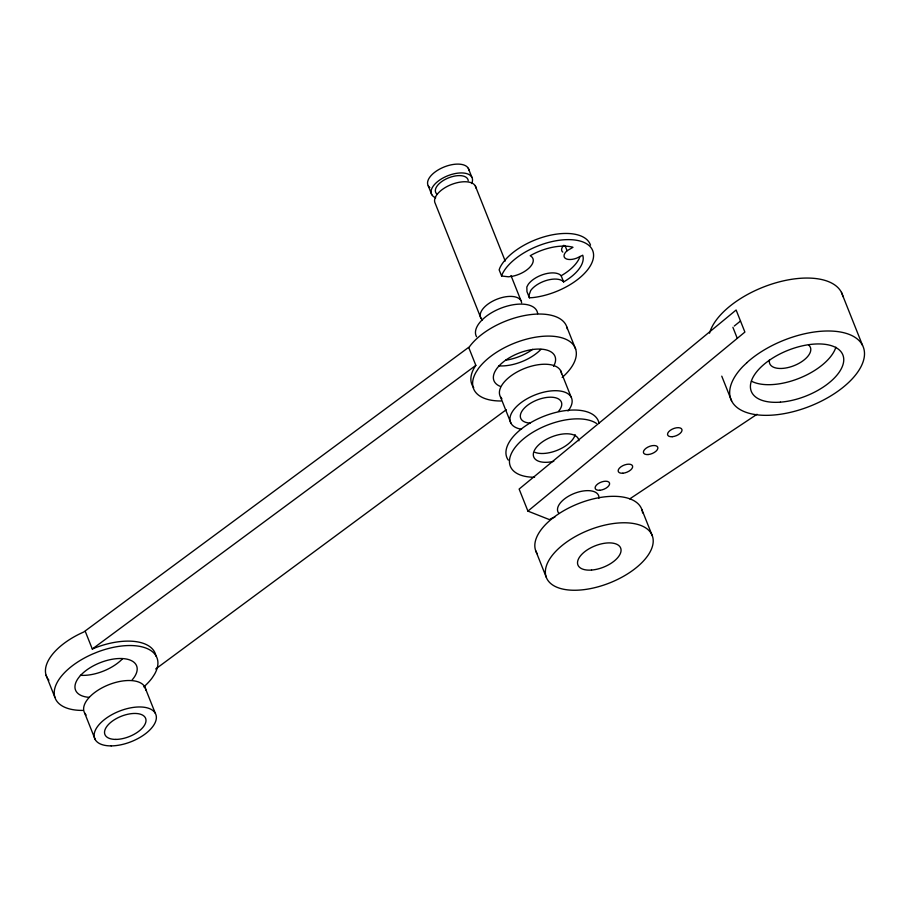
<?xml version="1.0" encoding="UTF-8"?>
<svg xmlns="http://www.w3.org/2000/svg" width="910" height="910" viewBox="0 0 910 910"><rect width="100%" height="100%" fill="white"/><g stroke="black" fill="none" stroke-linecap="round" stroke-linejoin="round"><path stroke-width="1.36" d="M529.415 297.809L528.846 295.625L530.712 290.517A18.985 9.464 -21.7 0 1 547.683 280.087A18.985 9.464 -21.7 0 1 563.62 281.918A38.322 19.099 -21.7 0 0 582.73 255.221L576.565 258.201A11.466 5.722 -21.7 0 1 565.235 258.281A11.466 5.722 -21.7 0 1 567.078 250.762L572.97 247.327L572.401 247.122A38.322 19.099 -21.7 0 0 530.212 255.721A18.985 9.464 -21.7 0 1 530.462 266.584A18.985 9.464 -21.7 0 1 512.523 276.253L508.428 276.799L501.603 276.003L502.434 273.785A49.265 24.559 -21.7 0 1 561.026 240.047A49.265 24.559 -21.7 0 1 591.409 263.854A49.265 24.559 -21.7 0 1 532.805 297.593L529.415 297.809L526.958 291.632L526.833 286.98L528.255 284.341A18.985 9.464 -21.7 0 1 545.226 273.91A18.985 9.464 -21.7 0 1 561.163 275.741A38.322 19.099 -21.7 0 0 580.023 256.472M48.913 680.225A54.748 27.289 -21.7 0 1 83.766 632.006L469.446 346.767A54.748 27.289 -21.7 0 1 525.491 315.372A54.748 27.289 -21.7 0 1 567.351 329.056M468.821 347.734L475.839 365.376L474.269 367.799A54.748 27.289 -21.7 0 0 473.723 387.66M527.914 511.101L744.892 332.07L736.122 310.014L519.132 489.057L527.914 511.101L549.503 519.644A7.667 3.822 -21.7 0 1 554.827 517.233M734.29 326.019L740.501 321.037M85.278 631.392L92.297 649.023L475.839 365.376M155.678 668.986L506.256 409.716M629.754 498.896L757.029 414.266M92.297 649.023L96.096 647.476A54.748 27.289 -21.7 0 1 155.963 656.133M841.454 292.383L862.521 345.322M721.766 376.16L731.651 401.003M565.121 245.825L567.078 250.762M561.163 275.741L563.62 281.918M641.812 509.429L652.345 535.888A56.932 28.381 -21.7 0 1 581.115 589.953A56.932 28.381 -21.7 0 1 564.382 543.714A56.932 28.381 -21.7 0 1 652.345 535.888M566.896 327.19L575.677 349.235M560.549 370.552L571.082 397.01M468.309 168.316L471.824 177.131M475.327 185.947L505.221 261.068M510.988 275.559L520.952 300.596M501.603 276.003L499.146 269.826L499.977 267.608A49.265 24.559 -21.7 0 1 547.797 235.826A49.265 24.559 -21.7 0 1 590.51 245.165M428.257 185.845L431.772 194.672M480.901 318.136L435.276 203.487A21.897 10.92 -21.7 0 1 452.02 184.286A21.897 10.92 -21.7 0 1 476.021 188.131M500.477 396.862L510.999 423.321M535.694 550.698L546.227 577.156M144.77 686.822L155.292 713.281M84.698 713.121L95.22 739.58M46.092 675.22L54.862 697.265M732.903 327.316L737.259 338.327M537.321 553.883A56.932 28.381 -21.7 0 1 579.09 503.366A56.932 28.381 -21.7 0 1 642.608 512.933M562.778 252.104A11.466 5.722 -21.7 0 1 563.881 245.268M532.714 349.326A32.851 16.369 -21.7 0 1 505.607 360.201M476.533 336.711A32.851 16.369 -21.7 0 1 501.637 307.91A32.851 16.369 -21.7 0 1 537.639 313.677M86.12 714.998A32.851 16.369 -21.7 0 1 107.664 685.173A32.851 16.369 -21.7 0 1 145.793 690.098M521.51 429.236A32.851 16.369 -21.7 0 1 515.833 407.282A32.851 16.369 -21.7 0 1 557.932 390.788A32.851 16.369 -21.7 0 1 568.011 411.013M530.393 423.116A21.897 10.92 -21.7 0 1 523.364 409.227A21.897 10.92 -21.7 0 1 552.097 397.238A21.897 10.92 -21.7 0 1 558.456 411.411M501.899 398.728A32.851 16.369 -21.7 0 1 523.443 368.903A32.851 16.369 -21.7 0 1 561.584 373.828M558.876 513.32A21.897 10.92 -21.7 0 1 574.938 493.174A21.897 10.92 -21.7 0 1 598.939 498.225M835.892 347.199A49.265 24.559 -21.7 0 1 799.469 378.185A49.265 24.559 -21.7 0 1 751.433 381.165M808.524 344.935A21.897 10.92 -21.7 0 1 793.349 365.934A21.897 10.92 -21.7 0 1 769.564 359.621M709.527 333.185A71.173 35.479 -21.7 0 1 777.64 282.316A71.173 35.479 -21.7 0 1 842.967 296.58M534.579 477.25A49.265 24.559 -21.7 0 1 522.363 439.849A49.265 24.559 -21.7 0 1 596.482 423.423M553.78 461.336A24.092 12.012 -21.7 0 1 533.328 453.965A24.092 12.012 -21.7 0 1 556.067 435.389A24.092 12.012 -21.7 0 1 578.896 440.804M508.246 460.062A49.265 24.559 -21.7 0 1 542.804 416.7A49.265 24.559 -21.7 0 1 599.008 423.116M575.154 434.696A24.092 12.012 -21.7 0 1 558.558 449.756A24.092 12.012 -21.7 0 1 534.909 452.327M122.497 658.794A32.851 16.369 -21.7 0 1 80.398 675.3M540.915 349.36A32.851 16.369 -21.7 0 1 498.805 365.865M143.757 686.913A54.748 27.289 -21.7 0 0 152.323 677.688L154.518 674.299A54.748 27.289 -21.7 0 0 97.848 651.89L92.536 654.051A54.748 27.289 -21.7 0 0 54.486 689.86A54.748 27.289 -21.7 0 0 82.617 710.414M562.164 377.479A54.748 27.289 -21.7 0 0 554.315 336.382A54.748 27.289 -21.7 0 0 478.216 368.812L476.021 372.201A54.748 27.289 -21.7 0 0 501.023 400.98M89.169 697.344A32.851 16.369 -21.7 0 1 79.932 676.107A32.851 16.369 -21.7 0 1 122.952 658.59A32.851 16.369 -21.7 0 1 132.2 679.838M500.329 386.386A32.851 16.369 -21.7 0 1 500.944 363.989A32.851 16.369 -21.7 0 1 540.438 349.099A32.851 16.369 -21.7 0 1 553.542 366.332M482.471 319.933A21.897 10.92 -21.7 0 1 495.518 299.799A21.897 10.92 -21.7 0 1 521.635 302.78M437.141 194.285A17.381 8.668 -21.7 0 1 447.504 178.303A17.381 8.668 -21.7 0 1 468.229 180.669M435.697 197.8A21.897 10.92 -21.7 0 1 447.8 175.744A21.897 10.92 -21.7 0 1 471.642 183.536M429.827 187.642A21.897 10.92 -21.7 0 1 442.874 167.508A21.897 10.92 -21.7 0 1 468.991 170.488M746.951 362.612L742.879 366.491A71.173 35.479 -21.7 0 0 786.684 413.163A71.173 35.479 -21.7 0 0 860.94 342.774A71.173 35.479 -21.7 0 0 748.338 361.327L746.951 362.612M591.523 570.058A22.989 11.466 -21.7 0 0 620.791 548.411A22.989 11.466 -21.7 0 0 585.539 551.085A22.989 11.466 -21.7 0 0 591.523 570.058M111.191 745.893A32.851 16.369 -21.7 0 0 156.327 716.557A32.851 16.369 -21.7 0 0 108.256 716.841A32.851 16.369 -21.7 0 0 111.191 745.893M115.877 739.409A21.897 10.92 -21.7 0 0 145.975 719.844A21.897 10.92 -21.7 0 0 113.921 720.038A21.897 10.92 -21.7 0 0 115.877 739.409M672.194 436.709A7.667 3.822 -21.7 0 0 681.943 429.497A7.667 3.822 -21.7 0 0 670.204 430.385A7.667 3.822 -21.7 0 0 672.194 436.709M780.45 402.152A49.265 24.559 -21.7 0 0 843.16 355.764A49.265 24.559 -21.7 0 0 767.63 361.498A49.265 24.559 -21.7 0 0 780.45 402.152M599.781 490.262A7.667 3.822 -21.7 0 0 609.529 483.051A7.667 3.822 -21.7 0 0 597.779 483.938A7.667 3.822 -21.7 0 0 599.781 490.262M622.815 473.223A7.667 3.822 -21.7 0 0 632.575 466.011A7.667 3.822 -21.7 0 0 620.825 466.898A7.667 3.822 -21.7 0 0 622.815 473.223M648.057 454.556A7.667 3.822 -21.7 0 0 657.805 447.345A7.667 3.822 -21.7 0 0 646.066 448.232A7.667 3.822 -21.7 0 0 648.057 454.556"/></g></svg>
